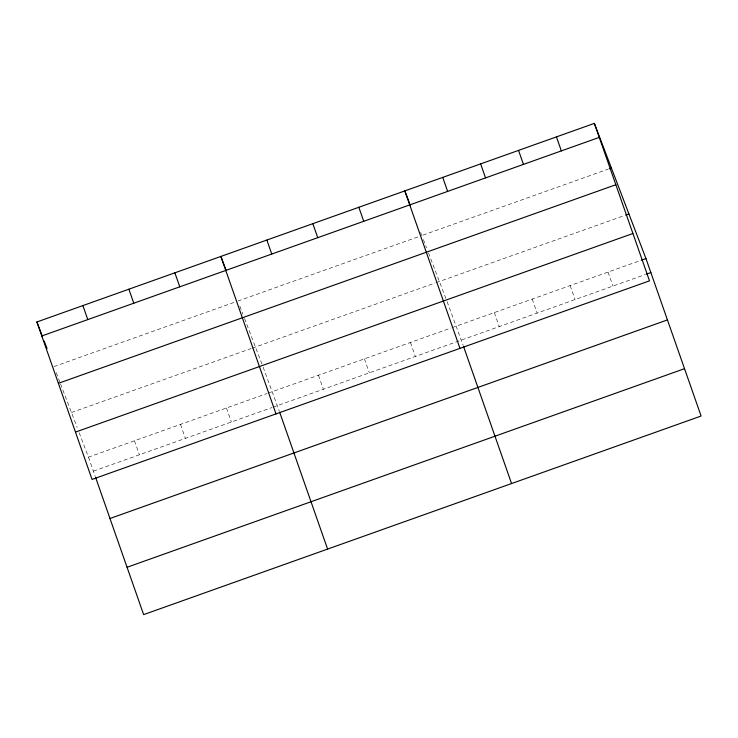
<?xml version="1.0" encoding="UTF-8"?>
<svg xmlns="http://www.w3.org/2000/svg" width="738" height="738" viewBox="0 0 738 738"><rect width="100%" height="100%" fill="white"/><g stroke="black" fill="none" stroke-linecap="round" stroke-linejoin="round"><path stroke-width="0.55" stroke-dasharray="3.69 2.77" d="M53.929 366.583L235.745 301.805M237.885 301.049L418.64 236.658M422.929 235.127L608.14 169.15M71.466 412.542L251.151 348.53M252.221 348.151L435.116 282.995M436.186 282.617L624.597 215.496M79.169 432.726L88.495 457.154L267.11 393.52M268.18 393.142L451.075 327.986M452.145 327.607L641.626 260.108M93.403 471.158L272.018 407.524M273.088 407.145L645.446 274.499M420.632 232.322L421.85 235.514M423.409 239.601L426.527 247.765M428.474 252.876L446.693 300.587M447.099 301.648L463.206 345.467M239.841 306.15L242.959 314.323M244.518 318.41L262.728 366.122M263.134 367.183L279.25 411.001M56.263 372.708L59.778 381.897M60.553 383.945L77.139 427.413M608.047 272.064L612.955 286.067M570.142 285.569L575.05 299.573M532.236 299.075L537.135 313.078M494.331 312.58L499.229 326.583M410.429 342.469L415.337 356.472M364.434 358.853L369.341 372.856M318.447 375.236L323.355 389.24M226.465 408.003L231.372 422.007M180.478 424.387L185.386 438.39M134.482 440.771L139.39 454.774M88.495 457.154L95.285 476.536"/><path stroke-width="1.11" d="M594.358 123.384L649.505 280.846L92.047 479.442L36.9 321.971L594.358 123.384L645.953 258.558L701.1 416.029L143.642 614.616L95.663 477.615M41.808 335.974L599.265 137.388M609.219 168.762L611.387 167.987M58.385 383.317L615.843 184.731M625.676 215.109L628.933 213.955M75.47 432.099L632.927 233.503M641.626 260.108L645.953 258.558M646.525 274.112L650.861 272.571M109.98 518.5L667.438 319.914M127.056 567.273L684.523 368.686M410.503 205.773L404.821 190.902L459.968 348.373M226.132 270.246L220.865 256.437L276.003 413.907M36.9 321.971L42.573 336.842M44.197 341.094L47.038 348.521M556.452 136.89L561.36 150.893M518.546 150.386L523.454 164.399M480.641 163.891L485.539 177.904M442.735 177.397L447.634 191.41M463.584 346.546L511.563 483.547M358.834 207.286L363.742 221.289M312.847 223.669L317.746 237.673M266.852 240.053L271.759 254.056M279.619 412.081L327.598 549.081M174.869 272.82L179.777 286.824M128.882 289.204L133.79 303.207M82.887 305.587L87.794 319.591"/></g></svg>
